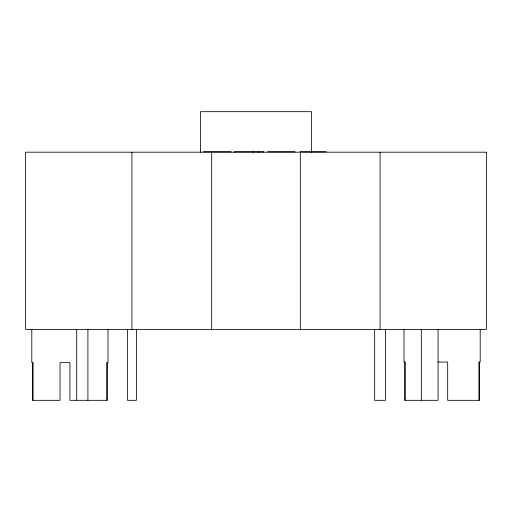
<?xml version="1.0" encoding="UTF-8"?>
<svg xmlns="http://www.w3.org/2000/svg" width="512" height="512" viewBox="0 0 512 512"><rect width="100%" height="100%" fill="white"/><g stroke="black" fill="none" stroke-linecap="round" stroke-linejoin="round"><path stroke-width="0.77" d="M203.424 151.75L231.194 151.75M267.648 151.75L295.014 151.75M326.202 151.75L300.186 151.75L300.186 152.198M438.099 362.035L447.68 362.035L447.68 400.32L479.546 400.32L479.546 362.035M480.198 329.427L480.198 362.035L478.899 362.035L478.899 400.32M438.067 329.427L438.067 400.32L404.64 400.32L404.64 362.035M421.306 329.427L421.306 400.32M405.286 400.32L405.286 362.035L403.987 362.035L403.987 329.427M385.466 329.427L385.466 400.32L374.656 400.32L374.656 329.427M380.064 152.198L380.064 329.427M311.488 152.198L311.488 111.68L200.512 111.68L200.512 152.198M300.307 152.198L300.307 329.427M263.795 152.198L263.795 151.75L234.272 151.75L234.272 152.198M258.707 151.75L258.707 152.198M253.184 151.75L253.184 152.198M211.693 152.198L211.693 329.427M136.41 329.427L136.41 400.32L127.469 400.32L127.469 329.427M131.936 152.198L131.936 329.427M108.013 329.427L108.013 362.637L106.714 362.637L106.714 400.32M107.36 362.637L107.36 400.32L69.907 400.32L69.907 362.637L60.045 362.637L60.045 400.32L32.454 400.32L32.454 362.637M87.917 329.427L87.917 400.32M76.71 329.427L76.71 400.32M33.101 400.32L33.101 362.637L31.802 362.637L31.802 329.427M486.4 152.198L25.6 152.198L25.6 329.427L486.4 329.427L486.4 152.198"/></g></svg>
